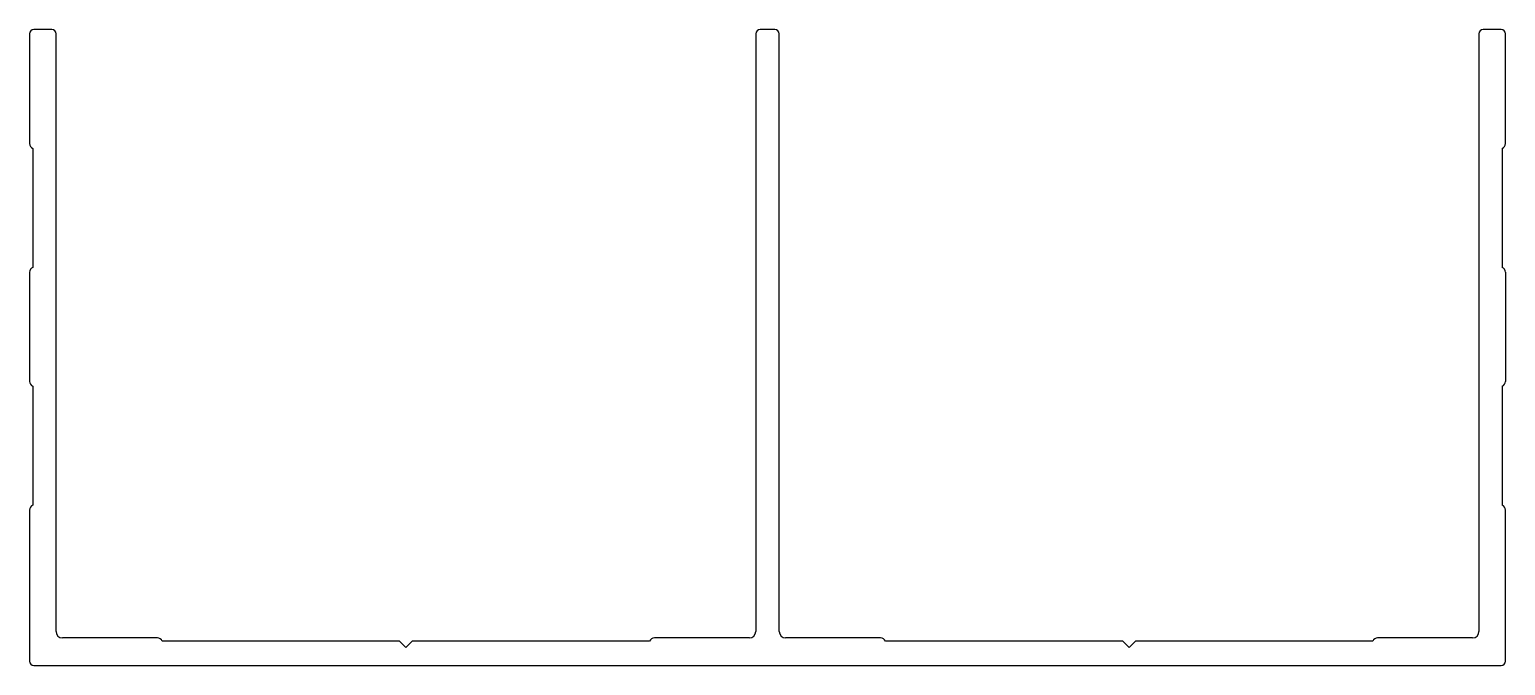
# Model space of a CAD drawing. Extents: x 804.4 to 873.9, y 676.7 to 706.6.
import ezdxf

# ---------------------------------------------------------------- set-up
doc = ezdxf.new("R2010")
doc.units = 0
doc.layers.get('0').update_dxf_attribs({"linetype": 'CONTINUOUS'})

msp = doc.modelspace()

# ---------------------------------------------------------------- linework, layer by layer
for p, q in [((804.397, 706.425), (804.397, 701.255)), ((805.447, 706.625), (804.597, 706.625)), ((805.647, 678.275), (805.647, 706.425)), ((838.597, 706.425), (838.597, 678.275)), ((839.497, 706.625), (838.797, 706.625)), ((839.697, 678.275), (839.697, 706.425)), ((872.647, 706.425), (872.647, 678.275)), ((873.697, 706.625), (872.847, 706.625)), ((873.897, 701.255), (873.897, 706.425)), ((804.547, 701.025), (804.547, 695.425)), ((873.747, 701.025), (873.747, 695.425)), ((804.397, 695.196), (804.397, 690.055)), ((873.897, 695.196), (873.897, 690.055)), ((804.547, 689.825), (804.547, 684.225)), ((873.747, 689.825), (873.747, 684.225)), ((804.397, 683.996), (804.397, 676.875)), ((873.897, 676.875), (873.897, 683.996)), ((810.418, 677.975), (805.947, 677.975)), ((821.822, 677.825), (810.647, 677.825)), ((822.122, 677.525), (821.822, 677.825)), ((822.422, 677.825), (822.122, 677.525)), ((833.597, 677.825), (822.422, 677.825)), ((838.297, 677.975), (833.826, 677.975)), ((844.468, 677.975), (839.997, 677.975)), ((855.872, 677.825), (844.697, 677.825)), ((856.172, 677.525), (855.872, 677.825)), ((856.472, 677.825), (856.172, 677.525)), ((867.647, 677.825), (856.472, 677.825)), ((872.347, 677.975), (867.876, 677.975)), ((804.597, 676.675), (873.697, 676.675))]:
    msp.add_line(p, q)
for centre, radius, start, end in [((804.597, 706.425), 0.2, 90, 180), ((805.447, 706.425), 0.2, 0, 90), ((838.797, 706.425), 0.2, 90, 180), ((839.497, 706.425), 0.2, 0, 90), ((872.847, 706.425), 0.2, 90, 180), ((873.697, 706.425), 0.2, 0, 90), ((804.647, 701.255), 0.25, 180, 246.42182), ((873.647, 701.255), 0.25, 293.57818, 360), ((804.647, 695.196), 0.25, 113.57818, 180), ((873.647, 695.196), 0.25, 0, 66.42182), ((804.647, 690.055), 0.25, 180, 246.42182), ((873.647, 690.055), 0.25, 293.57818, 360), ((804.647, 683.996), 0.25, 113.57818, 180), ((873.647, 683.996), 0.25, 0, 66.42182), ((805.947, 678.275), 0.3, 180, 270), ((810.418, 677.725), 0.25, 23.57818, 90), ((833.826, 677.725), 0.25, 90, 156.42182), ((838.297, 678.275), 0.3, 270, 0), ((839.997, 678.275), 0.3, 180, 270), ((844.468, 677.725), 0.25, 23.57818, 90), ((867.876, 677.725), 0.25, 90, 156.42182), ((872.347, 678.275), 0.3, 270, 0), ((804.597, 676.875), 0.2, 180, 270), ((873.697, 676.875), 0.2, 270, 0)]:
    msp.add_arc(centre, radius, start, end)

doc.saveas('drawing.dxf')
